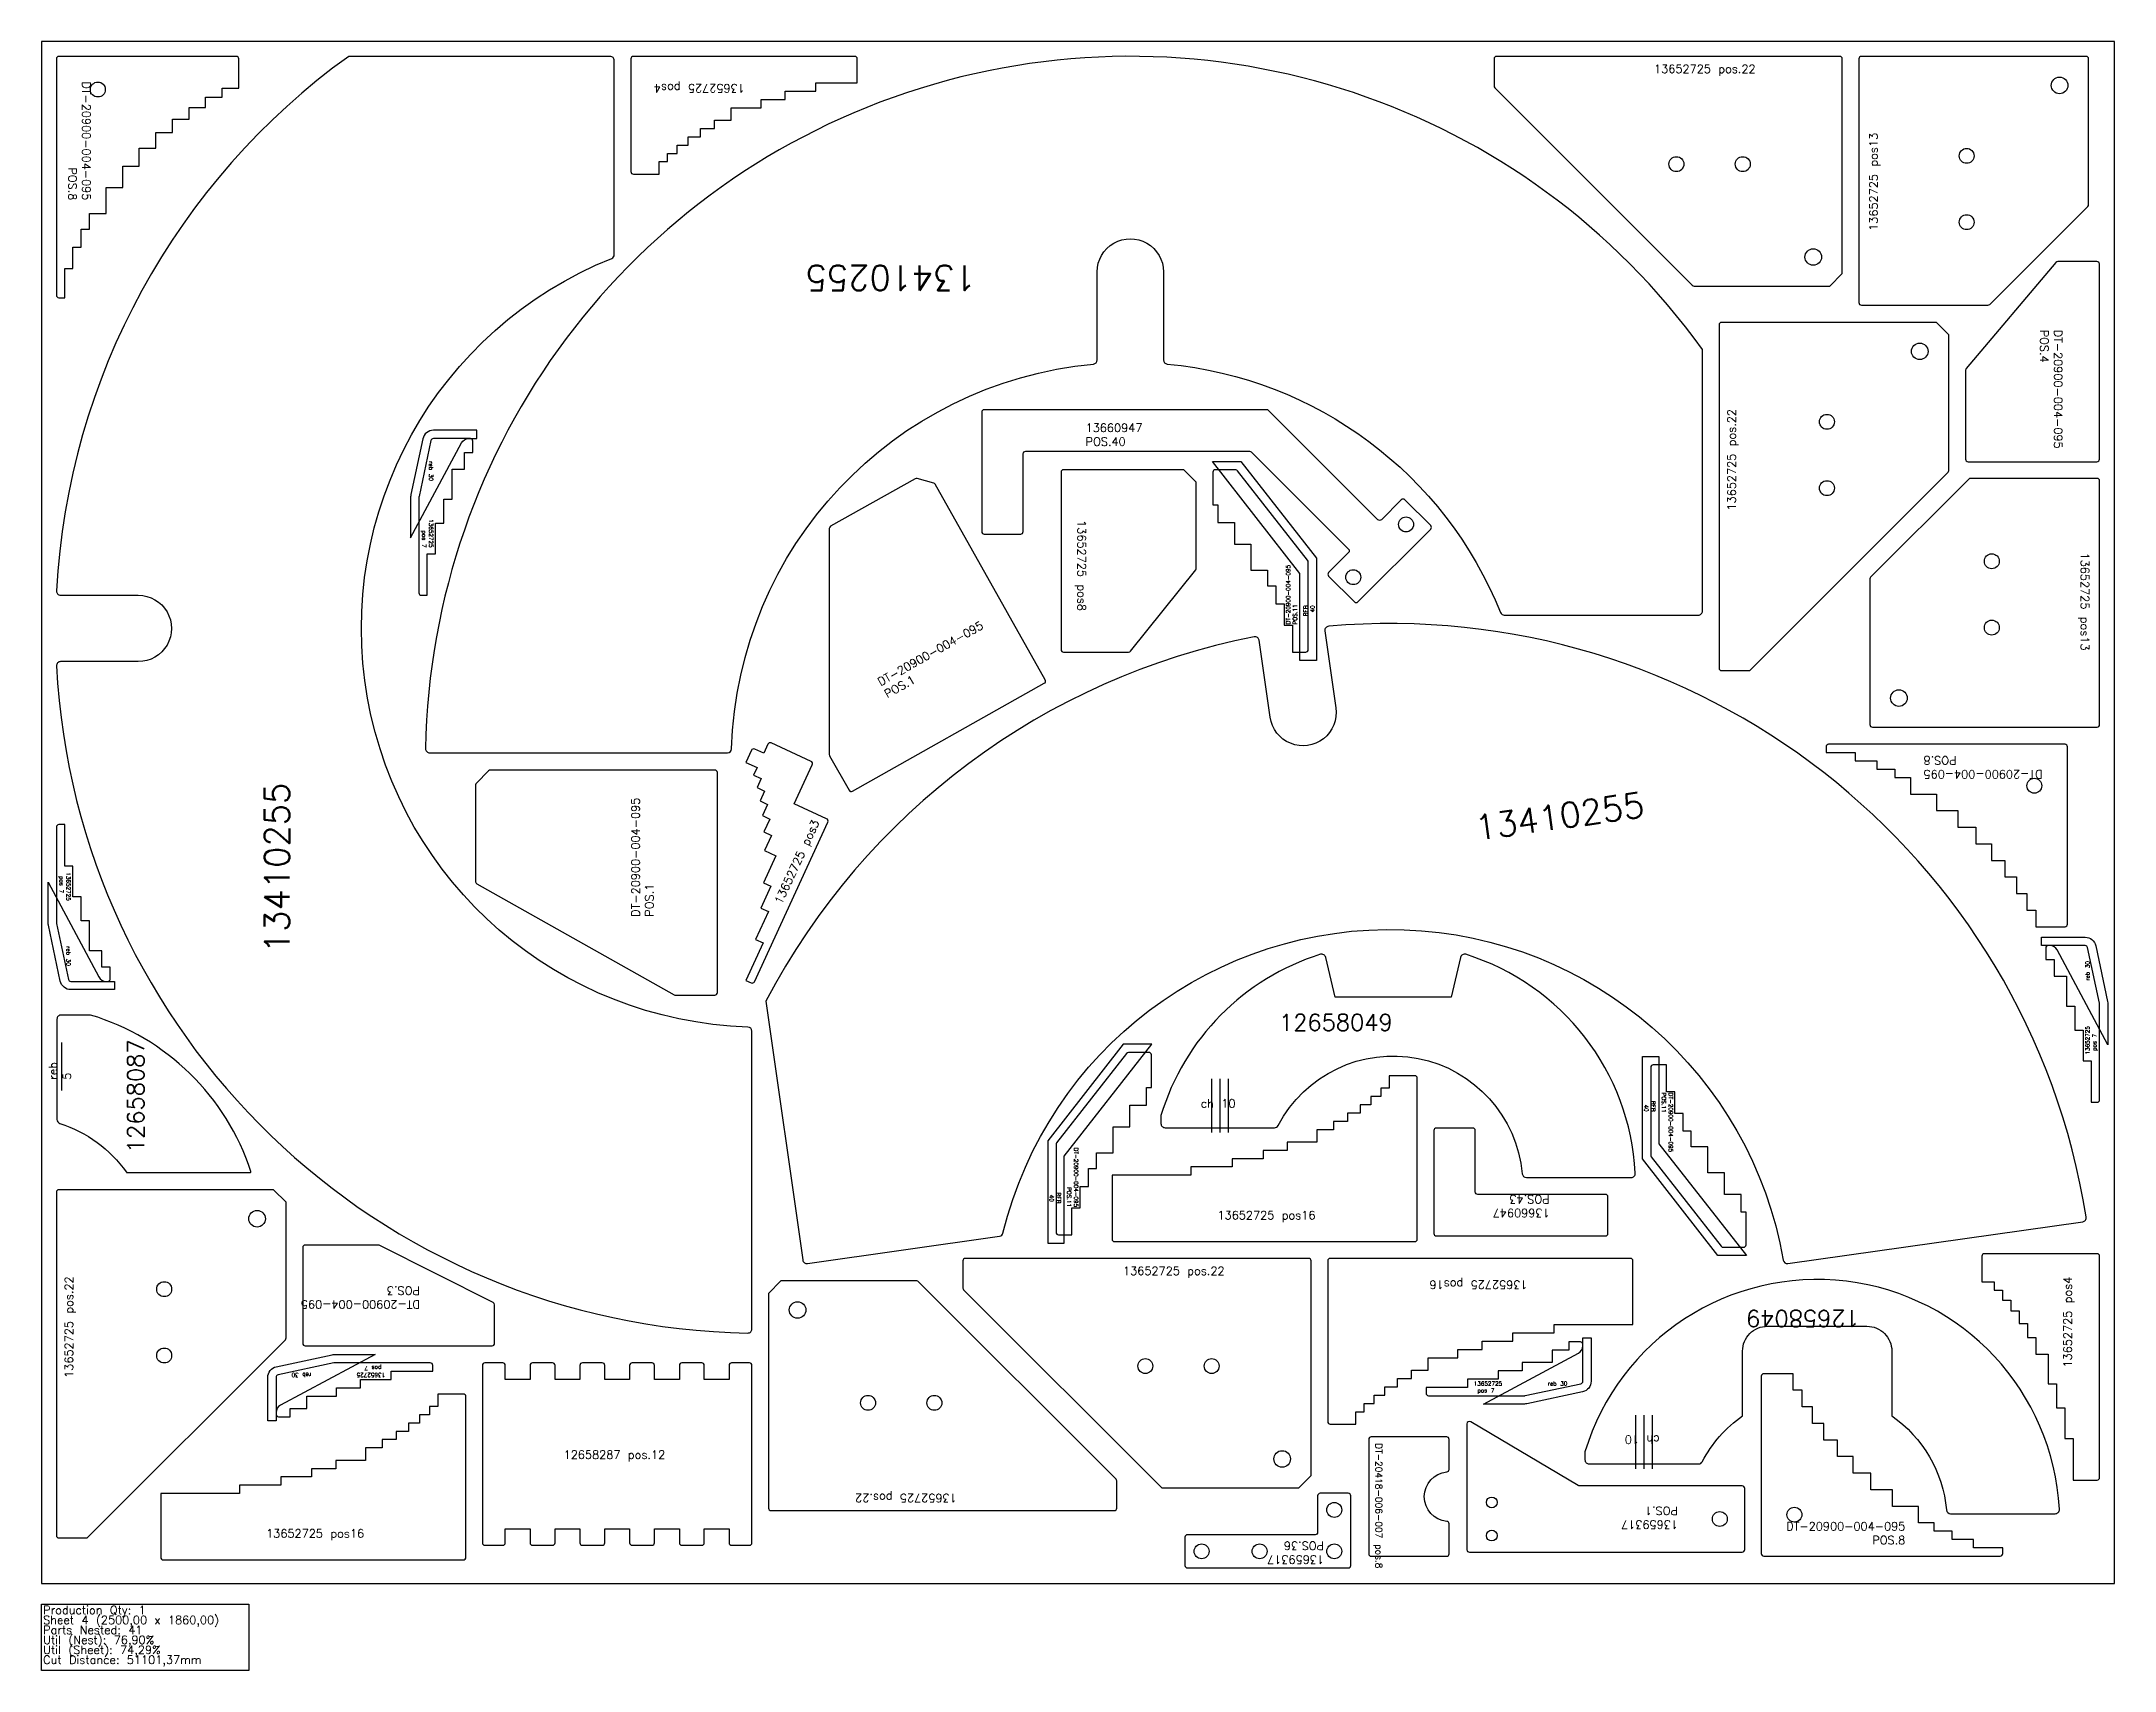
# Model space of a CAD drawing. Header units: millimetres. Extents: x 7875 to 10375, y -105 to 1860.
import ezdxf

# ---------------------------------------------------------------- set-up
doc = ezdxf.new("R2010")
doc.units = ezdxf.units.MM
for name, color, linetype in [('12658049', 7, 'Continuous'), ('12658087', 7, 'Continuous'), ('12658287', 7, 'Continuous'), ('13410255', 7, 'Continuous'), ('13652725', 7, 'Continuous'), ('13660947v0', 7, 'Continuous'), ('Chanfro', 7, 'Continuous'), ('Des.', 7, 'Continuous'), ('DT-20900-004-095', 7, 'Continuous'), ('Rebaixo', 7, 'Continuous'), ('sheet', 24, 'Continuous'), ('Stats', 7, 'Continuous'), ('Texto', 7, 'Continuous')]:
    doc.layers.add(name, color=color, linetype=linetype)
doc.styles.get("Standard").update_dxf_attribs({"font": 'txt.shx'})

msp = doc.modelspace()

# ---------------------------------------------------------------- linework, layer by layer
at = {"color": 5}
for points in [[(8808.8, 1810), (8858.8, 1810), (8858.8, 1839, 0.414214), (8855.8, 1842), (8588.8, 1842, 0.414214), (8585.8, 1839), (8585.8, 1703, 0.414214), (8588.8, 1700), (8619.8, 1700), (8619.8, 1715), (8629.8, 1715), (8629.8, 1725), (8641.8, 1725), (8641.8, 1735), (8654.8, 1735), (8654.8, 1745), (8669.8, 1745), (8669.8, 1755), (8686.8, 1755), (8686.8, 1765), (8706.8, 1765), (8706.8, 1780), (8742.8, 1780), (8742.8, 1790), (8771.8, 1790), (8771.8, 1800), (8808.8, 1800)], [(10069.7, 1842, 0.414214), (10066.7, 1839), (10066.7, 1545, 0.414214), (10069.7, 1542), (10222.4, 1542, 0.198912), (10224.5, 1542.9), (10342.8, 1661.1, 0.198912), (10343.7, 1663.2), (10343.7, 1839, 0.414214), (10340.7, 1842)], [(9104.6, 1126.4, 0.414214), (9107.6, 1123.4), (9186.1, 1123.4, 0.227838), (9188.5, 1124.5), (9266.9, 1222.5, 0.170304), (9267.6, 1224.4), (9267.6, 1327.1, 0.198912), (9266.7, 1329.2), (9253.5, 1342.5, 0.198912), (9251.3, 1343.4), (9107.6, 1343.4, 0.414214), (9104.6, 1340.4)], [(10354, 1033, 0.414214), (10357, 1036), (10357, 1330, 0.414214), (10354, 1333), (10201.2, 1333, 0.198912), (10199.1, 1332.1), (10080.9, 1213.9, 0.198912), (10080, 1211.8), (10080, 1036, 0.414214), (10083, 1033)], [(10325, 174.8), (10325, 124.8), (10354, 124.8, 0.414214), (10357, 127.8), (10357, 394.8, 0.414214), (10354, 397.8), (10218, 397.8, 0.414214), (10215, 394.8), (10215, 363.8), (10230, 363.8), (10230, 353.8), (10240, 353.8), (10240, 341.8), (10250, 341.8), (10250, 328.8), (10260, 328.8), (10260, 313.8), (10270, 313.8), (10270, 296.8), (10280, 296.8), (10280, 276.8), (10295, 276.8), (10295, 240.8), (10305, 240.8), (10305, 211.8), (10315, 211.8), (10315, 174.8)], [(9929, 114.8, 0.414214), (9926, 117.8), (9729.9, 117.8, -0.134542), (9728.3, 118.3), (9598.6, 195.1, 0.581142), (9594, 192.6), (9594, 40.8, 0.414214), (9597, 37.8), (9926, 37.8, 0.414214), (9929, 40.8)], [(9451, 108.8), (9417, 108.8, 0.414214), (9414, 105.8), (9414, 61.8, -0.414214), (9411, 58.8), (9257, 58.8, 0.414214), (9254, 55.8), (9254, 21.8, 0.414214), (9257, 18.8), (9451, 18.8, 0.414214), (9454, 21.8), (9454, 105.8, 0.414214)]]:
    msp.add_lwpolyline(points, format="xyb", close=True, dxfattribs=at)
at = {"color": 1}
msp.add_lwpolyline([(8347.6, 1381, 0.353653), (8344.7, 1378.6), (8330.3, 1311.3, 0.052822), (8330.2, 1310.7), (8330.2, 1195, 0.414214), (8333.2, 1192), (8340.2, 1192), (8340.2, 1242), (8350.2, 1242), (8350.2, 1279), (8360.2, 1279), (8360.2, 1308), (8370.2, 1308), (8370.2, 1344), (8385.2, 1344), (8385.2, 1364), (8395.2, 1364), (8395.2, 1378, 0.414214), (8392.2, 1381)], format="xyb", close=True, dxfattribs=at)
at = {"color": 2}
for points in [[(7910.4, 726.3), (7955, 726.3, 0.414214), (7958, 729.3), (7958, 743.3), (7948, 743.3), (7948, 763.3), (7933, 763.3), (7933, 799.3), (7923, 799.3), (7923, 828.3), (7913, 828.3), (7913, 865.3), (7903, 865.3), (7903, 915.3), (7896, 915.3, 0.414214), (7893, 912.3), (7893, 796.6, 0.052822), (7893.1, 796), (7907.5, 728.7, 0.353653)], [(10339.6, 769.5), (10295, 769.5, 0.414214), (10292, 766.5), (10292, 752.5), (10302, 752.5), (10302, 732.5), (10317, 732.5), (10317, 696.5), (10327, 696.5), (10327, 667.5), (10337, 667.5), (10337, 630.5), (10347, 630.5), (10347, 580.5), (10354, 580.5, 0.414214), (10357, 583.5), (10357, 699.2, 0.052822), (10356.9, 699.8), (10342.5, 767.1, 0.353653)], [(9733.8, 244), (9733.8, 288.5, 0.414214), (9730.8, 291.5), (9716.8, 291.5), (9716.8, 281.5), (9696.8, 281.5), (9696.8, 266.5), (9660.8, 266.5), (9660.8, 256.5), (9631.8, 256.5), (9631.8, 246.5), (9594.8, 246.5), (9594.8, 236.5), (9544.8, 236.5), (9544.8, 229.5, 0.414214), (9547.8, 226.5), (9663.4, 226.5, 0.052822), (9664.1, 226.6), (9731.4, 241, 0.353653)], [(8157.9, 248.7), (8157.9, 204.1, 0.414214), (8160.9, 201.1), (8174.9, 201.1), (8174.9, 211.1), (8194.9, 211.1), (8194.9, 226.1), (8230.9, 226.1), (8230.9, 236.1), (8259.9, 236.1), (8259.9, 246.1), (8296.9, 246.1), (8296.9, 256.1), (8346.9, 256.1), (8346.9, 263.1, 0.414214), (8343.9, 266.1), (8228.3, 266.1, 0.052822), (8227.6, 266.1), (8160.3, 251.6, 0.353653)]]:
    msp.add_lwpolyline(points, format="xyb", close=True, dxfattribs=at)
at = {"color": 5}
for centre, radius in [((10308.7, 1807), 10), ((10196.7, 1722), 9), ((10196.7, 1642), 9), ((10227, 1233), 9), ((10227, 1153), 9), ((10115, 1068), 10), ((9624, 97.8), 6.5), ((9434, 88.8), 9), ((9899, 77.8), 9), ((9624, 57.8), 6.5), ((9274, 38.8), 9), ((9344, 38.8), 9), ((9434, 38.8), 9)]:
    msp.add_circle(centre, radius, dxfattribs=at)
at = {"layer": '12658049', "color": 5}
for points in [[(9230, 549.8), (9362, 549.8, 0.27887), (9366.4, 552.5, -0.746733), (9660.8, 494.3, 0.387226), (9665.8, 489.8), (9792.1, 489.8, 0.429586), (9797.1, 495.1, 0.313253), (9592.6, 758.9, 0.435826), (9586.3, 755.2), (9575, 707.3), (9435, 707.3), (9423.7, 755.2, 0.435826), (9417.3, 758.9, 0.248185), (9225, 564.4), (9225, 554.8, 0.414214)], [(10076.4, 310.3, -0.414214), (10106.4, 280.3), (10106.4, 202.3, -0.219706), (10172.3, 88.8, 0.387226), (10177.2, 84.2), (10303.5, 84.2, 0.429586), (10308.5, 89.5, 0.840577), (9736.4, 158.8), (9736.4, 149.2, 0.414214), (9741.4, 144.2), (9873.4, 144.2, 0.27887), (9877.8, 146.9, -0.119347), (9926.4, 202.3), (9926.4, 280.3, -0.414214), (9956.4, 310.3)]]:
    msp.add_lwpolyline(points, format="xyb", close=True, dxfattribs=at)
at = {"layer": '12658087', "color": 5}
msp.add_lwpolyline([(7978.2, 495.7), (8126.6, 495.7, 0.510573), (8127.6, 497, 0.244692), (7934.3, 685.7), (7898.7, 685.7, 0.414214), (7893.7, 680.7), (7893.7, 559.6, 0.32655), (7897.2, 554.9, -0.163054), (7977.4, 496.2, 0.243337)], format="xyb", close=True, dxfattribs=at)
at = {"layer": '12658287', "color": 5}
msp.add_lwpolyline([(8728.8, 266.1), (8707.3, 266.1, 0.414214), (8704.3, 263.1), (8704.3, 246.1), (8674.3, 246.1), (8674.3, 263.1, 0.414214), (8671.3, 266.1), (8647.3, 266.1, 0.414214), (8644.3, 263.1), (8644.3, 246.1), (8614.3, 246.1), (8614.3, 263.1, 0.414214), (8611.3, 266.1), (8587.3, 266.1, 0.414214), (8584.3, 263.1), (8584.3, 246.1), (8554.3, 246.1), (8554.3, 263.1, 0.414214), (8551.3, 266.1), (8527.3, 266.1, 0.414214), (8524.3, 263.1), (8524.3, 246.1), (8494.3, 246.1), (8494.3, 263.1, 0.414214), (8491.3, 266.1), (8467.3, 266.1, 0.414214), (8464.3, 263.1), (8464.3, 246.1), (8434.3, 246.1), (8434.3, 263.1, 0.414214), (8431.3, 266.1), (8409.8, 266.1, 0.414214), (8406.8, 263.1), (8406.8, 49.1, 0.414214), (8409.8, 46.1), (8431.3, 46.1, 0.414214), (8434.3, 49.1), (8434.3, 66.1), (8464.3, 66.1), (8464.3, 49.1, 0.414214), (8467.3, 46.1), (8491.3, 46.1, 0.414214), (8494.3, 49.1), (8494.3, 66.1), (8524.3, 66.1), (8524.3, 49.1, 0.414214), (8527.3, 46.1), (8551.3, 46.1, 0.414214), (8554.3, 49.1), (8554.3, 66.1), (8584.3, 66.1), (8584.3, 49.1, 0.414214), (8587.3, 46.1), (8611.3, 46.1, 0.414214), (8614.3, 49.1), (8614.3, 66.1), (8644.3, 66.1), (8644.3, 49.1, 0.414214), (8647.3, 46.1), (8671.3, 46.1, 0.414214), (8674.3, 49.1), (8674.3, 66.1), (8704.3, 66.1), (8704.3, 49.1, 0.414214), (8707.3, 46.1), (8728.8, 46.1, 0.414214), (8731.8, 49.1), (8731.8, 263.1, 0.414214)], format="xyb", close=True, dxfattribs=at)
at = {"layer": '13410255', "color": 5}
for points in [[(7893.1, 1197.3, 0.429906), (7898, 1192), (7991.8, 1192, -1.000009), (7991.8, 1112), (7898, 1112, 0.429906), (7893.1, 1106.7, 0.393559), (8726.8, 302.1, 0.419423), (8731.8, 307.1), (8731.8, 666.2, 0.405201), (8727, 671.2, -0.812431), (8562.7, 1598.4, 0.306373), (8565.8, 1603), (8565.8, 1837, 0.414214), (8560.8, 1842), (8245.5, 1842, 0.227268)], [(9232.6, 1470.9, -0.28119), (9634.5, 1171.1, 0.306373), (9639.1, 1168), (9873.1, 1168, 0.414214), (9878.1, 1173), (9878.1, 1488.4, 0.721565), (8338.2, 1007.1, 0.419423), (8343.2, 1002), (8702.3, 1002, 0.405201), (8707.3, 1006.8, -0.37846), (9143.6, 1470.9, 0.387308), (9148.1, 1475.9), (9148.1, 1582, -1.000009), (9228.1, 1582), (9228.1, 1475.9, 0.387308)], [(9337.6, 1141.9, 0.227268), (8748.7, 702.5), (8793, 390.2, 0.414214), (8798.7, 386), (9030.3, 418.8, 0.306373), (9034.5, 422.6, -0.812431), (9975.5, 390.1, 0.405201), (9981.1, 386), (10336.7, 436.4, 0.419423), (10340.9, 442.1, 0.393559), (9427.3, 1154.6, 0.429906), (9422.7, 1149), (9435.9, 1056.1, -1.000009), (9356.7, 1044.9), (9343.5, 1137.7, 0.429906)]]:
    msp.add_lwpolyline(points, format="xyb", close=True, dxfattribs=at)
at = {"layer": '13652725', "color": 5}
for points in [[(9865.8, 1565.9, 0.198912), (9867.9, 1565), (10031.7, 1565), (10046.7, 1580), (10046.7, 1839, 0.414214), (10043.7, 1842), (9629.7, 1842, 0.414214), (9626.7, 1839), (9626.7, 1806.2, 0.198912), (9627.5, 1804.1)], [(10174.2, 1340.3, 0.198912), (10175.1, 1342.4), (10175.1, 1506.2), (10160.1, 1521.2), (9901.1, 1521.2, 0.414214), (9898.1, 1518.2), (9898.1, 1104.2, 0.414214), (9901.1, 1101.2), (9933.9, 1101.2, 0.198912), (9936, 1102.1)], [(8823.4, 918.5, 0.414214), (8821.9, 922.4), (8782.8, 940.4), (8804.6, 987.6, 0.414214), (8803.1, 991.6), (8755, 1013.8, 0.414214), (8751, 1012.3), (8746, 1001.4), (8735.1, 1006.4, 0.414214), (8731.1, 1005), (8724.4, 990.4), (8738, 984.2), (8733.8, 975.1), (8742.9, 970.9), (8737.9, 960), (8747, 955.8), (8741.6, 944), (8750.6, 939.8), (8744.4, 926.2), (8753.5, 922), (8746.3, 906.6), (8755.4, 902.4), (8747.1, 884.2), (8760.7, 877.9), (8745.6, 845.2), (8754.7, 841.1), (8742.6, 814.7), (8751.7, 810.5), (8736.2, 776.9), (8745.3, 772.7), (8724.4, 727.3), (8730.8, 724.4, 0.414214), (8734.7, 725.9)], [(9166.1, 415.4, 0.414214), (9169.1, 412.4), (9531.1, 412.4, 0.414214), (9534.1, 415.4), (9534.1, 609.4, 0.414214), (9531.1, 612.4), (9500.1, 612.4), (9500.1, 597.4), (9490.1, 597.4), (9490.1, 587.4), (9478.1, 587.4), (9478.1, 577.4), (9465.1, 577.4), (9465.1, 567.4), (9450.1, 567.4), (9450.1, 557.4), (9433.1, 557.4), (9433.1, 547.4), (9413.1, 547.4), (9413.1, 532.4), (9377.1, 532.4), (9377.1, 522.4), (9348.1, 522.4), (9348.1, 512.4), (9311.1, 512.4), (9311.1, 502.4), (9261.1, 502.4), (9261.1, 492.4), (9166.1, 492.4)], [(8169.1, 294.1, 0.198912), (8170, 296.2), (8170, 460), (8155, 475), (7896, 475, 0.414214), (7893, 472), (7893, 58, 0.414214), (7896, 55), (7928.8, 55, 0.198912), (7930.9, 55.9)], [(9225.3, 116.1, 0.198912), (9227.4, 115.2), (9391.2, 115.2), (9406.2, 130.2), (9406.2, 389.2, 0.414214), (9403.2, 392.2), (8989.2, 392.2, 0.414214), (8986.2, 389.2), (8986.2, 356.4, 0.198912), (8987.1, 354.3)], [(9794.2, 389.2, 0.414214), (9791.2, 392.2), (9429.2, 392.2, 0.414214), (9426.2, 389.2), (9426.2, 195.2, 0.414214), (9429.2, 192.2), (9460.2, 192.2), (9460.2, 207.2), (9470.2, 207.2), (9470.2, 217.2), (9482.2, 217.2), (9482.2, 227.2), (9495.2, 227.2), (9495.2, 237.2), (9510.2, 237.2), (9510.2, 247.2), (9527.2, 247.2), (9527.2, 257.2), (9547.2, 257.2), (9547.2, 272.2), (9583.2, 272.2), (9583.2, 282.2), (9612.2, 282.2), (9612.2, 292.2), (9649.2, 292.2), (9649.2, 302.2), (9699.2, 302.2), (9699.2, 312.2), (9794.2, 312.2)], [(8932.7, 364, 0.198912), (8930.6, 364.9), (8766.8, 364.9), (8751.8, 349.9), (8751.8, 90.9, 0.414214), (8754.8, 87.9), (9168.8, 87.9, 0.414214), (9171.8, 90.9), (9171.8, 123.7, 0.198912), (9171, 125.8)], [(8018.8, 31.5, 0.414214), (8021.8, 28.5), (8383.8, 28.5, 0.414214), (8386.8, 31.5), (8386.8, 225.5, 0.414214), (8383.8, 228.5), (8352.8, 228.5), (8352.8, 213.5), (8342.8, 213.5), (8342.8, 203.5), (8330.8, 203.5), (8330.8, 193.5), (8317.8, 193.5), (8317.8, 183.5), (8302.8, 183.5), (8302.8, 173.5), (8285.8, 173.5), (8285.8, 163.5), (8265.8, 163.5), (8265.8, 148.5), (8229.8, 148.5), (8229.8, 138.5), (8200.8, 138.5), (8200.8, 128.5), (8163.8, 128.5), (8163.8, 118.5), (8113.8, 118.5), (8113.8, 108.5), (8018.8, 108.5)]]:
    msp.add_lwpolyline(points, format="xyb", close=True, dxfattribs=at)
for centre, radius in [((9846.7, 1712), 9), ((9926.7, 1712), 9), ((10011.7, 1600), 10), ((10140.1, 1486.2), 10), ((10028.1, 1401.2), 9), ((10028.1, 1321.2), 9), ((8135, 440), 10), ((8023, 355), 9), ((8786.8, 329.9), 10), ((8023, 275), 9), ((9206.2, 262.2), 9), ((9286.2, 262.2), 9), ((8871.8, 217.9), 9), ((8951.8, 217.9), 9), ((9371.2, 150.2), 10)]:
    msp.add_circle(centre, radius, dxfattribs=at)
at = {"layer": '13660947v0', "color": 5}
for points in [[(9462.6, 1184.1), (9550.3, 1271.8, 0.414214), (9550.3, 1276), (9519.1, 1307.1, 0.414214), (9514.9, 1307.1), (9490.9, 1283.1, -0.414214), (9486.6, 1283.1), (9354.8, 1414.9, 0.198912), (9352.6, 1415.8), (9011.9, 1415.8, 0.414214), (9008.9, 1412.8), (9008.9, 1268.8, 0.414214), (9011.9, 1265.8), (9055.9, 1265.8, 0.414214), (9058.9, 1268.8), (9058.9, 1362.8, -0.414214), (9061.9, 1365.8), (9331.9, 1365.8, -0.198912), (9334, 1364.9), (9451.3, 1247.7, -0.414214), (9451.3, 1243.5), (9427.2, 1219.4, 0.414214), (9427.2, 1215.2), (9458.3, 1184.1, 0.414214)], [(9764.1, 422.3), (9764.1, 466.3, 0.414214), (9761.1, 469.3), (9607.1, 469.3, -0.414214), (9604.1, 472.3), (9604.1, 546.3, 0.414214), (9601.1, 549.3), (9557.1, 549.3, 0.414214), (9554.1, 546.3), (9554.1, 422.3, 0.414214), (9557.1, 419.3), (9761.1, 419.3, 0.414214)]]:
    msp.add_lwpolyline(points, format="xyb", close=True, dxfattribs=at)
for centre in [(9520.6, 1277.4), (9456.9, 1213.8)]:
    msp.add_circle(centre, 9, dxfattribs=at)
at = {"layer": 'Chanfro', "color": 5}
for p, q in [((9286, 608.8), (9286, 543.8)), ((9296, 608.8), (9296, 543.8)), ((9306, 608.8), (9306, 543.8)), ((9797.4, 203.2), (9797.4, 138.2)), ((9807.4, 203.2), (9807.4, 138.2)), ((9817.4, 203.2), (9817.4, 138.2))]:
    msp.add_line(p, q, dxfattribs=at)
at = {"layer": 'Des.', "color": 5}
msp.add_lwpolyline([(9569.6, 176.8), (9478.6, 176.8, 0.414214), (9475.6, 173.8), (9475.6, 35.8, 0.414214), (9478.6, 32.8), (9569.6, 32.8, 0.414214), (9572.6, 35.8), (9572.6, 71.9, 0.387795), (9569.9, 74.9, -0.912871), (9569.9, 134.6, 0.387795), (9572.6, 137.6), (9572.6, 173.8, 0.414214)], format="xyb", close=True, dxfattribs=at)
at = {"layer": 'DT-20900-004-095', "color": 5}
for points in [[(7913, 1586), (7913, 1611.9), (7923, 1611.9), (7923, 1633.6), (7933, 1633.6), (7933, 1652.5), (7953, 1652.5), (7953, 1683.8), (7973, 1683.8), (7973, 1709.7), (7993, 1709.7), (7993, 1731.3), (8013, 1731.3), (8013, 1750.2), (8033, 1750.2), (8033, 1766.4), (8053, 1766.4), (8053, 1780.5), (8073, 1780.5), (8073, 1792.9), (8093, 1792.9), (8093, 1803.7), (8113, 1803.7), (8113, 1839, 0.414214), (8110, 1842), (7896, 1842, 0.414214), (7893, 1839), (7893, 1553.9, 0.414214), (7896, 1550.9), (7903, 1550.9), (7903, 1586)], [(10353.8, 1353.1, 0.414214), (10356.8, 1356.1), (10356.8, 1591.6, 0.414214), (10353.8, 1594.6), (10306.7, 1594.6, 0.220613), (10304.4, 1593.5), (10196, 1465.4, 0.177391), (10195.3, 1463.5), (10195.3, 1356.1, 0.414214), (10198.3, 1353.1)], [(8825.5, 998.4), (8848.9, 956.8, 0.414214), (8853, 955.6), (9084.4, 1085.8, 0.414214), (9085.6, 1089.9), (8952.8, 1325.9, 0.198912), (8951, 1327.3), (8930.9, 1332.9, 0.198912), (8928.7, 1332.6), (8826.7, 1275.3, 0.270955), (8825.1, 1272.7), (8825.1, 999.8, 0.128803)], [(10062.3, 992.2), (10088.2, 992.2), (10088.2, 982.2), (10109.9, 982.2), (10109.9, 972.2), (10128.8, 972.2), (10128.8, 952.2), (10160.1, 952.2), (10160.1, 932.2), (10186, 932.2), (10186, 912.2), (10207.6, 912.2), (10207.6, 892.2), (10226.5, 892.2), (10226.5, 872.2), (10242.7, 872.2), (10242.7, 852.2), (10256.8, 852.2), (10256.8, 832.2), (10269.2, 832.2), (10269.2, 812.2), (10280, 812.2), (10280, 792.2), (10315.3, 792.2, 0.414214), (10318.3, 795.2), (10318.3, 1009.2, 0.414214), (10315.3, 1012.2), (10030.2, 1012.2, 0.414214), (10027.2, 1009.2), (10027.2, 1002.2), (10062.3, 1002.2)], [(8639.4, 709.7), (8687.1, 709.7, 0.414214), (8690.1, 712.7), (8690.1, 978.2, 0.414214), (8687.1, 981.2), (8416.4, 981.2, 0.198912), (8414.2, 980.3), (8399.5, 965.5, 0.198912), (8398.6, 963.4), (8398.6, 846.4, 0.270955), (8400.2, 843.8), (8637.9, 710, 0.128803)], [(8418.5, 286.7, 0.414214), (8421.5, 289.7), (8421.5, 336.3, 0.284079), (8419.8, 339), (8282.1, 407.9, 0.116434), (8280.8, 408.2), (8193, 408.2, 0.414214), (8190, 405.2), (8190, 289.7, 0.414214), (8193, 286.7)], [(10205, 53), (10179.1, 53), (10179.1, 63), (10157.5, 63), (10157.5, 73), (10138.6, 73), (10138.6, 93), (10107.2, 93), (10107.2, 113), (10081.3, 113), (10081.3, 133), (10059.7, 133), (10059.7, 153), (10040.8, 153), (10040.8, 173), (10024.6, 173), (10024.6, 193), (10010.6, 193), (10010.6, 213), (9998.2, 213), (9998.2, 233), (9987.4, 233), (9987.4, 253), (9952, 253, 0.414214), (9949, 250), (9949, 36, 0.414214), (9952, 33), (10237.1, 33, 0.414214), (10240.1, 36), (10240.1, 43), (10205, 43)]]:
    msp.add_lwpolyline(points, format="xyb", close=True, dxfattribs=at)
at = {"layer": 'DT-20900-004-095', "color": 7}
for points in [[(9401.9, 1234.2), (9317.5, 1342.2, 0.230868), (9315.2, 1343.4), (9290.6, 1343.4, 0.414214), (9287.6, 1340.4), (9287.6, 1301.2), (9293.6, 1301.2), (9293.6, 1279.6), (9313.6, 1279.6), (9313.6, 1253.7), (9333.6, 1253.7), (9333.6, 1222.4), (9353.6, 1222.4), (9353.6, 1203.5), (9363.6, 1203.5), (9363.6, 1181.8), (9373.6, 1181.8), (9373.6, 1155.9), (9383.6, 1155.9), (9383.6, 1123.4), (9399.6, 1123.4, 0.414214), (9402.6, 1126.4), (9402.6, 1232.3, 0.167343)], [(9816.3, 514.7), (9900.7, 406.7, 0.230868), (9903, 405.5), (9927.6, 405.5, 0.414214), (9930.6, 408.5), (9930.6, 447.7), (9924.6, 447.7), (9924.6, 469.3), (9904.6, 469.3), (9904.6, 495.2), (9884.6, 495.2), (9884.6, 526.5), (9864.6, 526.5), (9864.6, 545.4), (9854.6, 545.4), (9854.6, 567.1), (9844.6, 567.1), (9844.6, 593), (9834.6, 593), (9834.6, 625.5), (9818.6, 625.5, 0.414214), (9815.6, 622.5), (9815.6, 516.6, 0.167343)]]:
    msp.add_lwpolyline(points, format="xyb", close=True, dxfattribs=at)
at = {"layer": 'DT-20900-004-095', "color": 6}
msp.add_lwpolyline([(9099.1, 531.4, 0.167343), (9098.5, 529.5), (9098.5, 423.6, 0.414214), (9101.5, 420.6), (9117.5, 420.6), (9117.5, 453.1), (9127.5, 453.1), (9127.5, 479), (9137.5, 479), (9137.5, 500.7), (9147.5, 500.7), (9147.5, 519.6), (9167.5, 519.6), (9167.5, 550.9), (9187.5, 550.9), (9187.5, 576.8), (9207.5, 576.8), (9207.5, 598.4), (9213.5, 598.4), (9213.5, 637.6, 0.414214), (9210.5, 640.6), (9185.9, 640.6, 0.230868), (9183.5, 639.4)], format="xyb", close=True, dxfattribs=at)
at = {"layer": 'DT-20900-004-095', "color": 5}
for centre in [(7943, 1802), (10278.3, 962.2), (9989, 83)]:
    msp.add_circle(centre, 9, dxfattribs=at)
at = {"layer": 'Rebaixo', "color": 5}
msp.add_line((7899.4, 594.6), (7899.4, 652.6), dxfattribs=at)
at = {"layer": 'Rebaixo', "color": 1}
msp.add_lwpolyline([(8400.2, 1381), (8400.2, 1391), (8390.2, 1391), (8347.6, 1391, 0.353653), (8334.9, 1380.7), (8320.5, 1313.4, 0.052822), (8320.2, 1310.7), (8320.2, 1261.3), (8381.4, 1375.7, -0.276707), (8390.2, 1381)], format="xyb", close=True, dxfattribs=at)
at = {"layer": 'Rebaixo', "color": 7}
for points in [[(9287.1, 1353.4), (9321.5, 1353.4), (9412.6, 1236.8), (9412.6, 1113.4), (9392.6, 1113.4), (9392.6, 1218.4)], [(9931.1, 395.5), (9896.7, 395.5), (9805.6, 512.1), (9805.6, 635.5), (9825.6, 635.5), (9825.6, 530.5)]]:
    msp.add_lwpolyline(points, close=True, dxfattribs=at)
at = {"layer": 'Rebaixo', "color": 2}
for points in [[(7963, 726.3), (7963, 716.3), (7953, 716.3), (7910.4, 716.3, -0.353653), (7897.7, 726.6), (7883.3, 793.9, -0.052822), (7883, 796.6), (7883, 846), (7944.2, 731.6, 0.276707), (7953, 726.3)], [(10287, 769.5), (10287, 779.5), (10297, 779.5), (10339.6, 779.5, -0.353653), (10352.3, 769.2), (10366.7, 701.9, -0.052822), (10367, 699.2), (10367, 649.8), (10305.8, 764.2, 0.276707), (10297, 769.5)], [(8157.9, 196.1), (8147.9, 196.1), (8147.9, 206.1), (8147.9, 248.7, -0.353653), (8158.2, 261.4), (8225.5, 275.8, -0.052822), (8228.3, 276.1), (8277.6, 276.1), (8163.2, 215, 0.276707), (8157.9, 206.1)], [(9733.8, 296.5), (9743.8, 296.5), (9743.8, 286.5), (9743.8, 244, -0.353653), (9733.5, 231.2), (9666.2, 216.8, -0.052822), (9663.4, 216.5), (9614.1, 216.5), (9728.5, 277.7, 0.276707), (9733.8, 286.5)]]:
    msp.add_lwpolyline(points, format="xyb", close=True, dxfattribs=at)
at = {"layer": 'Rebaixo', "color": 6}
msp.add_lwpolyline([(9214, 650.6), (9179.5, 650.6), (9088.5, 534), (9088.5, 410.6), (9108.5, 410.6), (9108.5, 515.6)], close=True, dxfattribs=at)
at = {"layer": 'sheet', "color": 7}
msp.add_lwpolyline([(7875, 0), (10375, 0), (10375, 1860), (7875, 1860)], close=True, dxfattribs=at)
at = {"layer": 'Stats', "color": 151}
msp.add_lwpolyline([(7875, -25), (8125, -25), (8125, -105), (7875, -105), (7875, -25)], close=True, dxfattribs=at)

# ---------------------------------------------------------------- texts
at = {"layer": 'Chanfro', "color": 5, "insert": (9314.9, 584), "char_height": 10, "width": 58.166, "attachment_point": 3}
msp.add_mtext('ch 10', dxfattribs=at)
at = {"layer": 'Chanfro', "color": 5, "insert": (9826.4, 178.4), "char_height": 10, "width": 58.166, "attachment_point": 7, "rotation": 180}
msp.add_mtext('ch 10', dxfattribs=at)
at = {"layer": 'Rebaixo', "color": 1, "insert": (8347.4, 1353.6), "char_height": 5, "attachment_point": 1, "rotation": 270}
msp.add_mtext_dynamic_manual_height_columns('reb 30', width=122.875, gutter_width=12.5, heights=[0], dxfattribs=at)
at = {"layer": 'Rebaixo', "color": 7, "char_height": 5, "attachment_point": 3}
for insert, rotation in [((9397, 1179.8), 90), ((9821.2, 569.1), 270)]:
    msp.add_mtext_dynamic_manual_height_columns('REB\\P40', width=25.67, gutter_width=12.5, heights=[0], dxfattribs=dict(at, insert=insert, rotation=rotation))
at = {"layer": 'Rebaixo', "color": 2, "char_height": 5, "attachment_point": 1}
for insert, rotation in [((7910.1, 768.7), 270), ((10339.9, 727.1), 90), ((8200.3, 249), 180)]:
    msp.add_mtext_dynamic_manual_height_columns('reb 30', width=122.875, gutter_width=12.5, heights=[0], dxfattribs=dict(at, insert=insert, rotation=rotation))
at = {"layer": 'Rebaixo', "color": 5, "insert": (7910.6, 607.6), "char_height": 10, "width": 30.968, "attachment_point": 7, "rotation": 90}
msp.add_mtext('reb 5', dxfattribs=at)
at = {"layer": 'Rebaixo', "color": 6, "insert": (9104.1, 477), "char_height": 5, "attachment_point": 1, "rotation": 270}
msp.add_mtext_dynamic_manual_height_columns('{\\W1.233714; }REB\\P{\\W1.817048; }40', width=25.67, gutter_width=12.5, heights=[0], dxfattribs=at)
at = {"layer": 'Rebaixo', "color": 2, "insert": (9691.4, 243.7), "char_height": 5, "attachment_point": 1}
msp.add_mtext_dynamic_manual_height_columns('reb 30', width=122.875, gutter_width=12.5, heights=[0], dxfattribs=at)
at = {"layer": 'Stats', "color": 60}
for s, p in [('Sheet 4 (2500,00 x 1860,00)', (7877, -49)), ('Production Qty: 1', (7877, -37)), ('Parts Nested: 41', (7877, -61)), ('Util (Nest): 76,90%', (7877, -73)), ('Util (Sheet): 74,29%', (7877, -85)), ('Cut Distance: 51101,37mm', (7877, -97))]:
    msp.add_text(s, height=10, dxfattribs=at).set_placement(p)
at = {"layer": 'Texto', "color": 5}
for s, insert, char_height, width, attachment_point in [('13652725 pos.22', (9819.7, 1831.9), 10, 122.875, 1), ('13660947 POS.40', (9134.1, 1399), 10, 116.776, 1), ('12658049', (9367.4, 686.7), 20, 262.02, 1), ('13652725 pos16', (9293.2, 449.2), 10, 122.875, 1), ('13652725 pos.22', (9179.3, 382.1), 10, 122.875, 1), ('12658287 pos.12', (8504.7, 160.4), 10, 350.856, 1), ('13652725 pos16', (8145.9, 65.4), 10, 122.875, 1), ('DT-20900-004-095 POS.8', (10122.7, 74), 10, 113.849, 3)]:
    msp.add_mtext(s, dxfattribs=dict(at, insert=insert, char_height=char_height, width=width, attachment_point=attachment_point))
for s, insert, char_height, width, attachment_point, rotation in [('DT-20900-004-095 POS.8', (7934.1, 1668.3), 10, 113.849, 3, 270), ('13652725 pos4', (8723.2, 1798.5), 10, 122.875, 1, 180), ('13652725 pos13', (10079.3, 1631.5), 10, 122.875, 1, 90), ('13410255', (8796.4, 1589.8), 30, 446.677, 9, 180), ('DT-20900-004-095 \\P{\\W9.590709; }POS.4', (10312, 1512.4), 10, 113.849, 1, 270), ('13652725 pos.22', (9908.2, 1294.2), 10, 122.875, 1, 90), ('13652725 pos8', (9134.5, 1282.6), 10, 122.875, 1, 270), ('13652725 pos13', (10344.3, 1243.5), 10, 122.875, 1, 270), ('DT-20900-004-095 \\P{\\W9.834118; }POS.1', (8882, 1090.9), 10, 113.849, 1, 29.3577), ('DT-20900-004-095 POS.8', (10144.6, 971.1), 10, 113.849, 3, 180), ('13410255', (8144, 760.3), 30, 446.677, 1, 90), ('13410255', (9805.5, 954.8), 30, 446.677, 3, 8.0699), ('DT-20900-004-095 \\P{\\W9.834118; }POS.1', (8586.4, 804.2), 10, 113.849, 1, 90), ('13652725 pos3', (8758.5, 822.7), 10, 122.875, 1, 65.2857), ('12658087', (7978.7, 519.1), 20, 272.481, 1, 90), ('13660947 POS.43', (9693.7, 441.8), 10, 116.776, 1, 180), ('13652725 pos.22', (7903.1, 248), 10, 122.875, 1, 90), ('DT-20900-004-095 \\P{\\W9.585436; }POS.3', (8331.4, 331.5), 10, 113.849, 1, 180), ('13652725 pos16', (9667.1, 355.3), 10, 122.875, 1, 180), ('13652725 pos4', (10313.5, 260.5), 10, 122.875, 1, 90), ('12658049', (10067.8, 309.6), 20, 262.02, 1, 180), ('DT-20418-006-007 pos.8', (9491.9, 169.3), 8, 185.575, 1, 270), ('13652725 pos.22', (8978.8, 98), 10, 122.875, 1, 180), ('13659317 \\PPOS.1', (9848.5, 66), 10, 171.219, 1, 180), ('13659317 \\PPOS.36', (9421.7, 23.8), 10, 171.219, 1, 180)]:
    msp.add_mtext(s, dxfattribs=dict(at, insert=insert, char_height=char_height, width=width, attachment_point=attachment_point, rotation=rotation))
at = {"layer": 'Texto', "color": 1, "insert": (8347.4, 1249.5), "char_height": 5, "width": 122.875, "attachment_point": 3, "rotation": 270}
msp.add_mtext('13652725\\P pos 7 ', dxfattribs=at)
at = {"layer": 'Texto', "color": 7, "char_height": 5, "width": 66.479, "attachment_point": 1}
for insert, rotation in [((9375.9, 1156.8), 90), ((9842.4, 592.1), 270)]:
    msp.add_mtext('{\\W2.13246; }DT-20900-004-095\\P{\\W5.32809;  } POS.11', dxfattribs=dict(at, insert=insert, rotation=rotation))
at = {"layer": 'Texto', "color": 2, "char_height": 5, "width": 122.875, "attachment_point": 1}
for insert, rotation in [((7910.1, 857.8), 270), ((10339.9, 638), 90), ((8289.4, 249), 180)]:
    msp.add_mtext('13652725\\P pos 7 ', dxfattribs=dict(at, insert=insert, rotation=rotation))
at = {"layer": 'Texto', "color": 6, "insert": (9125.2, 454), "char_height": 5, "width": 66.479, "attachment_point": 3, "rotation": 270}
msp.add_mtext('DT-20900-004-095\\P POS.11', dxfattribs=at)
at = {"layer": 'Texto', "color": 2, "insert": (9602.2, 243.7), "char_height": 5, "width": 122.875, "attachment_point": 1}
msp.add_mtext('13652725\\P pos 7 ', dxfattribs=at)

doc.saveas('drawing.dxf')
